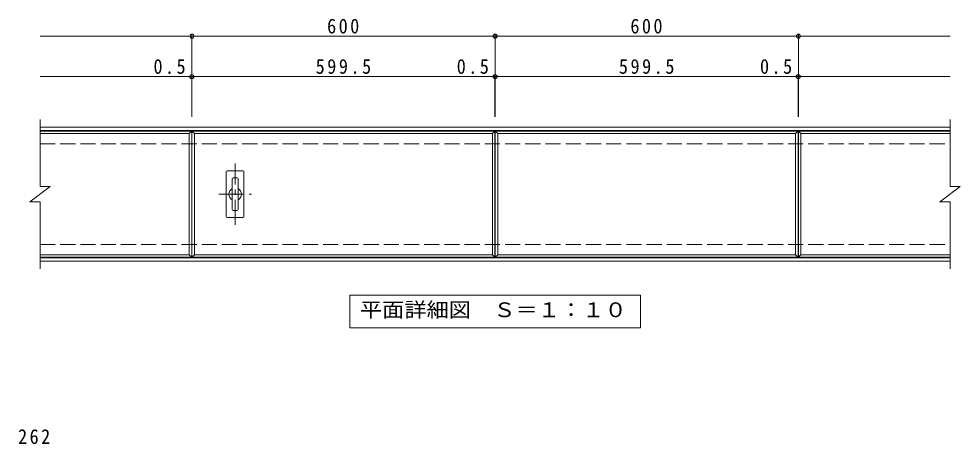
# Model space of a CAD drawing. Units: millimetres on the paper, enlarged 2 times, with parts at other scales. Extents: x -316 to 305, y -274 to 240.
# Drawn here: x -299.6 to 72.9, y 18.6 to 187.1 of the extents above; entities that cross this region are included whole.
import ezdxf
from ezdxf.enums import TextEntityAlignment as Align

# ---------------------------------------------------------------- set-up
doc = ezdxf.new("R2010")
doc.units = ezdxf.units.MM
doc.header["$LTSCALE"] = 2
doc.header["$PDMODE"] = 32
doc.header["$PDSIZE"] = 1.6
doc.linetypes.add('CHAIN1', pattern=[8, 5, -1, 1, -1])
doc.linetypes.add('DASHED3', pattern=[4, 3, -1])
for name, color, linetype, lineweight in [('C-1', 2, 'Continuous', 9), ('C-2', 3, 'Continuous', 9), ('C-4', 7, 'Continuous', 9), ('C-5', 7, 'Continuous', 9), ('C-A', 3, 'Continuous', 9), ('D-4', 7, 'Continuous', 9)]:
    doc.layers.add(name, color=color, linetype=linetype, lineweight=lineweight)
doc.styles.add('ＭＳ ゴシック', font='')
doc.styles.get('ＭＳ ゴシック').set_extended_font_data('MS Gothic')

msp = doc.modelspace()

# ---------------------------------------------------------------- linework, layer by layer
at = {"layer": 'C-1'}
for p, q in [((-291.199, 144.221), (68.901, 144.221)), ((-291.199, 142.821), (68.901, 142.821)), ((-291.199, 92.422), (68.901, 92.422)), ((-291.199, 91.022), (68.901, 91.022))]:
    msp.add_line(p, q, dxfattribs=at)
at = {"layer": 'C-1', "linetype": 'DASHED3'}
for p, q in [((-291.199, 137.621), (68.901, 137.621)), ((-291.199, 97.622), (68.901, 97.622))]:
    msp.add_line(p, q, dxfattribs=at)
at = {"layer": 'C-2'}
for p, q in [((-291.199, 147.221), (-291.199, 120.622)), ((68.901, 147.221), (68.901, 120.622)), ((-291.199, 142.621), (-231.199, 142.621)), ((-291.199, 141.621), (-232.199, 141.621)), ((-231.199, 142.621), (-232.199, 141.621)), ((-231.199, 142.621), (-231.199, 92.622)), ((-231.099, 142.621), (-230.099, 141.621)), ((-111.199, 142.621), (-112.199, 141.621)), ((-111.099, 142.621), (-110.099, 141.621)), ((8.801, 142.621), (7.801, 141.621)), ((8.901, 92.622), (8.901, 142.621)), ((8.901, 142.621), (9.901, 141.621)), ((8.901, 142.621), (68.901, 142.621)), ((9.901, 93.622), (9.901, 141.621)), ((9.901, 141.621), (68.901, 141.621)), ((-295.199, 114.621), (-287.199, 120.622)), ((-291.199, 120.622), (-287.199, 120.622)), ((64.901, 114.621), (72.901, 120.622)), ((68.901, 120.622), (72.901, 120.622)), ((-295.199, 114.621), (-291.199, 114.621)), ((-291.199, 114.621), (-291.199, 88.022)), ((64.901, 114.621), (68.901, 114.621)), ((68.901, 114.621), (68.901, 88.022)), ((-232.199, 93.622), (-291.199, 93.622)), ((-231.099, 92.622), (-230.099, 93.622)), ((-112.199, 93.622), (-111.199, 92.622)), ((-111.099, 92.622), (-110.099, 93.622)), ((7.801, 93.622), (8.801, 92.622)), ((8.901, 92.622), (9.901, 93.622)), ((68.901, 93.622), (9.901, 93.622)), ((-231.199, 92.622), (-291.199, 92.622)), ((68.901, 92.622), (8.901, 92.622))]:
    msp.add_line(p, q, dxfattribs=at)
msp.add_lwpolyline([(-232.199, 141.621), (-232.199, 93.622), (-231.199, 92.622)], dxfattribs=at)
for points in [[(-231.099, 92.622), (-231.099, 142.621), (-111.199, 142.621), (-111.199, 92.622)], [(-230.099, 93.622), (-230.099, 141.621), (-112.199, 141.621), (-112.199, 93.622)], [(-111.099, 92.622), (-111.099, 142.621), (8.801, 142.621), (8.801, 92.622)], [(-110.099, 93.622), (-110.099, 141.621), (7.801, 141.621), (7.801, 93.622)]]:
    msp.add_lwpolyline(points, close=True, dxfattribs=at)
at = {"layer": 'C-4'}
for p, q in [((-291.199, 180.221), (68.901, 180.221)), ((-231.099, 148.221), (-231.099, 180.822)), ((-111.099, 148.221), (-111.099, 180.822)), ((8.901, 148.221), (8.901, 180.822)), ((-291.199, 164.221), (68.901, 164.221)), ((-231.199, 148.221), (-231.199, 164.821)), ((-111.199, 148.221), (-111.199, 164.821)), ((8.801, 148.221), (8.801, 164.821))]:
    msp.add_line(p, q, dxfattribs=at)
for p in [(-231.099, 180.221), (-111.099, 180.221), (8.901, 180.221), (-231.199, 164.221), (-231.099, 164.221), (-111.199, 164.221), (-111.099, 164.221), (8.801, 164.221), (8.901, 164.221)]:
    msp.add_point(p, dxfattribs=at)
at = {"layer": 'C-5'}
msp.add_lwpolyline([(-168.649, 64.622), (-168.649, 77.622), (-53.649, 77.622), (-53.649, 64.622)], close=True, dxfattribs=at)
at = {"layer": 'C-A'}
for p, q in [((-217.099, 126.822), (-210.899, 126.822)), ((-217.499, 126.422), (-217.499, 108.822)), ((-215.219, 123.702), (-215.219, 111.541)), ((-213.219, 124.142), (-214.779, 124.142)), ((-212.779, 111.541), (-212.779, 123.702)), ((-210.499, 126.422), (-210.499, 108.822)), ((-210.899, 108.422), (-217.099, 108.422)), ((-213.219, 111.101), (-214.779, 111.101))]:
    msp.add_line(p, q, dxfattribs=at)
at = {"layer": 'C-A', "linetype": 'CHAIN1'}
for p, q in [((-213.999, 105.422), (-213.999, 129.822)), ((-220.499, 117.622), (-207.499, 117.622))]:
    msp.add_line(p, q, dxfattribs=at)
at = {"layer": 'C-A'}
for centre, radius, start, end in [((-217.099, 126.422), 0.4, 90, 180), ((-210.899, 126.422), 0.4, 0, 90), ((-214.779, 123.702), 0.44, 90, 180), ((-213.219, 123.702), 0.44, 0, 90), ((-213.999, 117.622), 2.5, 119.20927, 240.79073), ((-213.999, 117.622), 2.5, 299.20914, 60.79086), ((-217.099, 108.822), 0.4, 180, 270), ((-214.779, 111.541), 0.44, 180, 270), ((-213.219, 111.541), 0.44, 270, 0), ((-210.899, 108.822), 0.4, 270, 0)]:
    msp.add_arc(centre, radius, start, end, dxfattribs=at)

# ---------------------------------------------------------------- texts
at = {"layer": 'C-4', "color": 2, "char_height": 5.865, "attachment_point": 7, "style": 'ＭＳ ゴシック'}
for s, insert in [('\\T1.27;\\W0.9;600', (-177.599, 181.221)), ('\\T1.27;\\W0.9;600', (-57.599, 181.221)), ('\\T1.27;\\W0.9;0.5', (-246.315, 165.221)), ('\\T1.28;\\W0.9;599.5', (-182.149, 165.221)), ('\\T1.27;\\W0.9;0.5', (-126.315, 165.221)), ('\\T1.28;\\W0.9;599.5', (-62.149, 165.221)), ('\\T1.27;\\W0.9;0.5', (-6.315, 165.221))]:
    msp.add_mtext(s, dxfattribs=dict(at, insert=insert))
at = {"layer": 'C-5', "color": 2, "style": 'ＭＳ ゴシック', "width": 1.1}
msp.add_text('平面詳細図\u3000Ｓ＝１：１０', height=5.865, dxfattribs=at).set_placement((-164.649, 67.122), align=Align.BOTTOM_LEFT)
at = {"layer": 'D-4', "color": 2, "insert": (-299.896, 18.553), "char_height": 5.865, "attachment_point": 7, "style": 'ＭＳ ゴシック'}
msp.add_mtext('\\T1.27;\\W0.9;262', dxfattribs=at)

doc.saveas('drawing.dxf')
